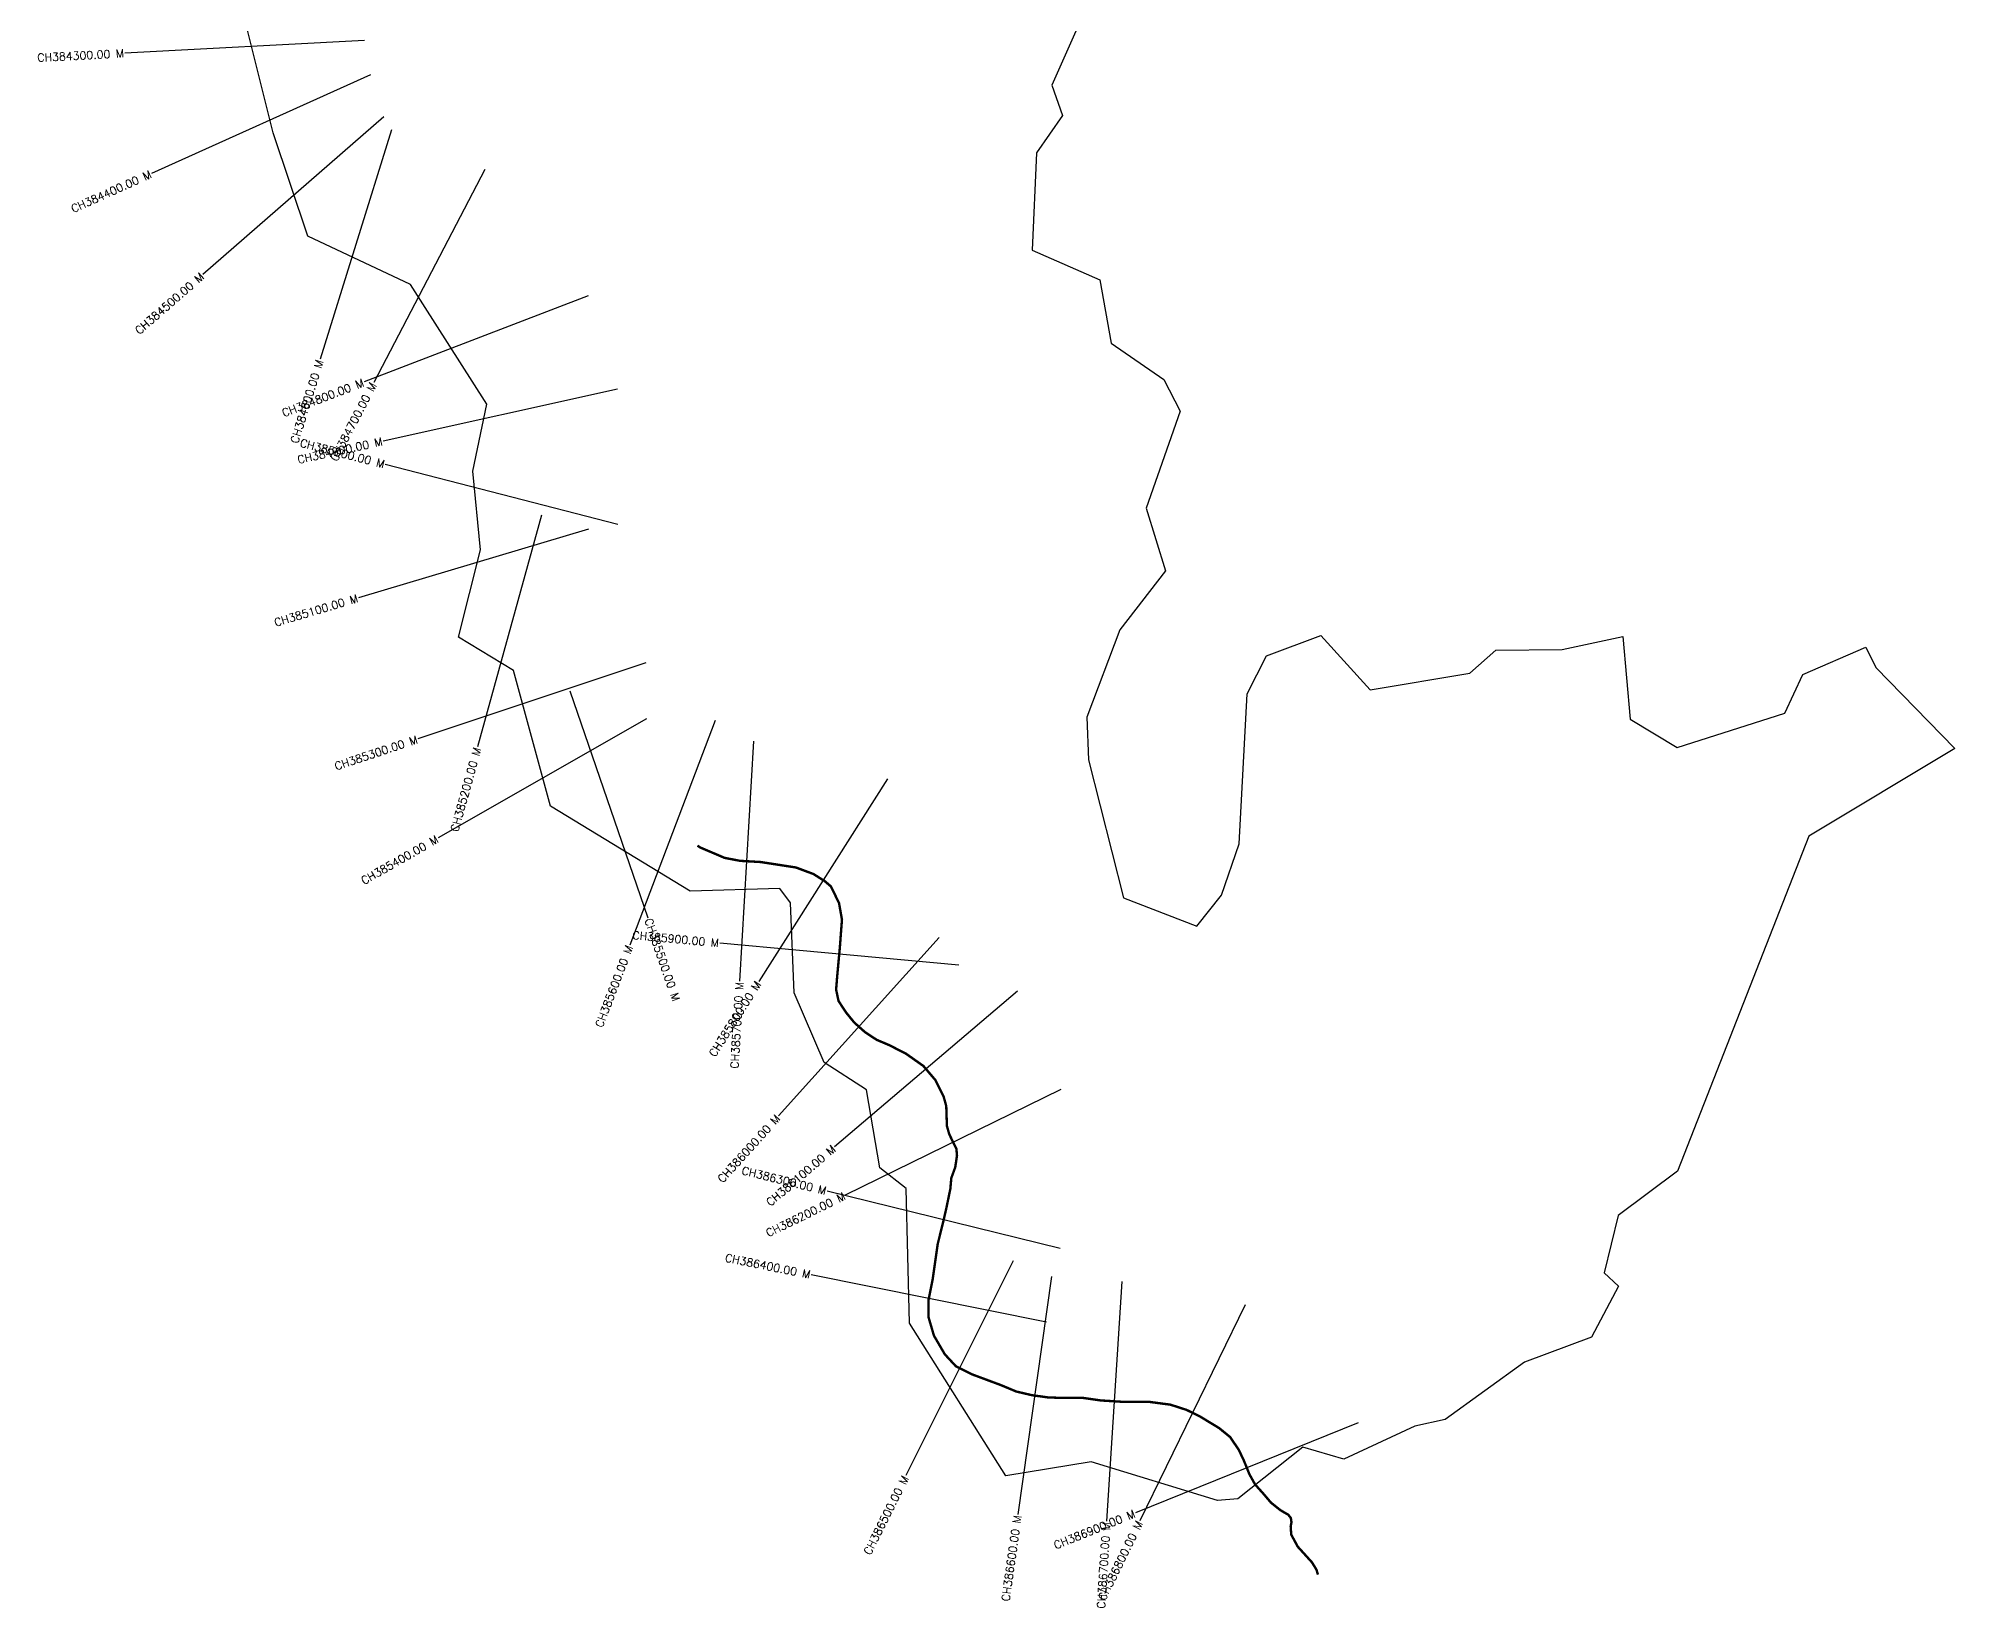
# Model space of a CAD drawing. Header units: metres. Extents: x 299731 to 302559, y 1953146 to 1957161.
# Drawn here: x 300165 to 302559, y 1953146 to 1955106 of the extents above; entities that cross this region are included whole.
import ezdxf
from ezdxf.enums import TextEntityAlignment as Align

# ---------------------------------------------------------------- set-up
doc = ezdxf.new("R2010")
doc.units = ezdxf.units.M
doc.header["$MEASUREMENT"] = 0
for name, color, linetype in [('CS', 134, 'Continuous'), ('CSMark', 6, 'Continuous'), ('NATURALLY PROTECTED', 3, 'Continuous')]:
    doc.layers.add(name, color=color, linetype=linetype)
doc.styles.get("Standard").update_dxf_attribs({"font": 'simplex.shx'})

msp = doc.modelspace()

# ---------------------------------------------------------------- linework, layer by layer
at = {"color": 3, "flags": 128}
msp.add_lwpolyline([(301461.2, 1955114.7), (301431.4, 1955047.1), (301444.9, 1955009.2), (301412.2, 1954962.6), (301406.7, 1954841.2), (301491.2, 1954803.8), (301505.7, 1954724.9), (301571.4, 1954679.4), (301591.7, 1954640), (301549.4, 1954518.7), (301573.3, 1954440.4), (301516.2, 1954366.8), (301475.1, 1954257.9), (301477.2, 1954204.6), (301520.9, 1954032.1), (301612.6, 1953996.7), (301643.3, 1954035.5), (301665.6, 1954099.6), (301675.4, 1954286.8), (301699.7, 1954334.4), (301767.4, 1954359.9), (301829, 1954292.1), (301953.7, 1954312.8), (301986, 1954341.5), (302069.1, 1954342.2), (302145, 1954358.4), (302153.8, 1954255.4), (302212.5, 1954220), (302347.3, 1954263), (302369.7, 1954311.1), (302448.4, 1954345.1), (302460.7, 1954320), (302559.4, 1954218.7), (302377, 1954109), (302213.2, 1953691), (302139, 1953635.3), (302121.5, 1953563.8), (302139.2, 1953547.4), (302105.5, 1953483.7), (302022.1, 1953452.4), (301922.7, 1953380.6), (301885.1, 1953372.5), (301796.2, 1953331.3), (301745, 1953346), (301663.6, 1953281.4), (301638.5, 1953279.4), (301480.5, 1953327.7), (301374.1, 1953310.4), (301253.6, 1953500.8), (301249.4, 1953669.3), (301216.5, 1953695), (301199.7, 1953792.3), (301146.9, 1953826.7), (301109.5, 1953913.5), (301105, 1954025.8), (301091.5, 1954043.8), (300979.6, 1954040.3), (300805.1, 1954146.7), (300758.9, 1954316.2), (300690.3, 1954357.7), (300717.6, 1954466.9), (300708.1, 1954565), (300725.5, 1954648.6), (300630.3, 1954798.2), (300501.8, 1954858.5), (300458.6, 1954987.7), (300387.5, 1955272.8)], dxfattribs=at)
at = {"layer": 'CS'}
for p, q in [((300572.8, 1955103), (300273.2, 1955087.1)), ((300580.2, 1955059.9), (300306.6, 1954936.9)), ((300597, 1955007.6), (300370.7, 1954810.6)), ((300606.3, 1954991.3), (300517.2, 1954704.8)), ((300722.8, 1954941.8), (300584.3, 1954675.7)), ((300852.2, 1954784.2), (300572.2, 1954676.4)), ((300888.7, 1954667.5), (300595.8, 1954602.7)), ((300889, 1954498.6), (300598.5, 1954573.4)), ((300793.8, 1954509.9), (300713.9, 1954220.7)), ((300852.7, 1954492.4), (300565.1, 1954406.9)), ((300924.1, 1954325.7), (300639.5, 1954230.8)), ((300829.1, 1954290.6), (300926.8, 1954007)), ((300925, 1954255.8), (300664.5, 1954106.9)), ((301010.9, 1954253.6), (300904.2, 1953973.2)), ((301058.5, 1954227.7), (301041.1, 1953928.2)), ((301226, 1954180.9), (301065.2, 1953927.6)), ((301315.2, 1953947.9), (301016.5, 1953975.6)), ((301290.8, 1953982.7), (301089.9, 1953759.9)), ((301388.5, 1953915.5), (301160, 1953721.1)), ((301442.8, 1953793), (301173.4, 1953660.9)), ((301441.9, 1953594.1), (301150.6, 1953665.8)), ((301383.3, 1953579), (301249.2, 1953310.6)), ((301424.8, 1953502.2), (301130.7, 1953561.4)), ((301430.8, 1953559.1), (301388.8, 1953262.1)), ((301518.9, 1953553.1), (301499.8, 1953253.7)), ((301673, 1953523.8), (301541.4, 1953254.2)), ((301814.1, 1953376.4), (301535.9, 1953264.1))]:
    msp.add_line(p, q, dxfattribs=at)
at = {"layer": 'NATURALLY PROTECTED', "color": 2, "const_width": 3, "flags": 128}
msp.add_lwpolyline([(300988.6, 1954097.3), (300992.5, 1954094.9), (301022.5, 1954082.1), (301041.8, 1954078.4), (301067.4, 1954076.9), (301111.6, 1954070.1), (301133.6, 1954061.9), (301147.7, 1954053), (301155.3, 1954046.5), (301159.6, 1954037.8), (301165.5, 1954025.7), (301169.2, 1954005), (301166.5, 1953969.6), (301163.2, 1953934), (301161.9, 1953917.6), (301164.9, 1953903.3), (301174.8, 1953888.4), (301184.4, 1953876.6), (301198, 1953864.4), (301212.5, 1953854.9), (301228.7, 1953848), (301249.5, 1953837.3), (301270.9, 1953822.2), (301285.9, 1953804.6), (301296.2, 1953784), (301299.5, 1953772.1), (301300.3, 1953747.3), (301303.3, 1953736.8), (301312.2, 1953718.5), (301312.9, 1953710.1), (301310.7, 1953695.6), (301305.8, 1953682.2), (301304.6, 1953668.7), (301299.8, 1953645.5), (301296.4, 1953630.5), (301288.8, 1953599.7), (301282.6, 1953556.1), (301277.2, 1953529), (301277.3, 1953508.6), (301284.1, 1953485.4), (301297.7, 1953462.1), (301311.7, 1953447), (301331.9, 1953437), (301367.9, 1953423.6), (301387, 1953415.6), (301406.3, 1953411.1), (301426.1, 1953408.3), (301444.8, 1953407.6), (301469.1, 1953407.8), (301492.3, 1953404.5), (301520.7, 1953402.7), (301553.1, 1953402.7), (301579.5, 1953399.2), (301599.7, 1953392.7), (301616.4, 1953384.5), (301640.5, 1953369.9), (301654.1, 1953358.8), (301664.8, 1953343.1), (301671, 1953330.2), (301678.4, 1953312), (301685.4, 1953299.5), (301696.5, 1953287.1), (301705.1, 1953276.9), (301717, 1953267.4), (301726.7, 1953261.8), (301730, 1953257.7), (301730.8, 1953252.4), (301729.8, 1953247.3), (301730.5, 1953236.9), (301738.7, 1953221.8), (301756.3, 1953202.4), (301762, 1953193.2), (301763.9, 1953186.9)], dxfattribs=at)

# ---------------------------------------------------------------- texts
at = {"layer": 'CSMark'}
for s, rotation, p in [('CH384300.00 M', 3.0414, (300272.2, 1955087)), ('CH384400.00 M', 24.2065, (300305.7, 1954936.5)), ('CH384500.00 M', 41.0295, (300369.9, 1954810)), ('CH384600.00 M', 72.7284, (300516.9, 1954703.8)), ('CH384800.00 M', 21.0494, (300571.3, 1954676.1)), ('CH384700.00 M', 62.5023, (300583.9, 1954674.8)), ('CH384900.00 M', 12.4767, (300594.9, 1954602.5)), ('CH385000.00 M', 345.5477, (300597.5, 1954573.7)), ('CH385100.00 M', 16.566, (300564.2, 1954406.6)), ('CH385300.00 M', 18.4469, (300638.6, 1954230.4)), ('CH385200.00 M', 74.5623, (300713.7, 1954219.7)), ('CH385400.00 M', 29.759, (300663.7, 1954106.4)), ('CH385900.00 M', 354.703, (301015.5, 1953975.7)), ('CH385600.00 M', 69.1574, (300903.8, 1953972.3)), ('CH385800.00 M', 57.5879, (301064.6, 1953926.8)), ('CH385700.00 M', 86.6786, (301041.1, 1953927.2)), ('CH386000.00 M', 47.9534, (301089.2, 1953759.2)), ('CH386100.00 M', 40.3977, (301159.2, 1953720.4)), ('CH386300.00 M', 346.1727, (301149.6, 1953666.1)), ('CH386200.00 M', 26.1211, (301172.5, 1953660.5)), ('CH386400.00 M', 348.6152, (301129.7, 1953561.6)), ('CH386500.00 M', 63.4494, (301248.7, 1953309.7)), ('CH386600.00 M', 81.9419, (301388.6, 1953261.1)), ('CH386900.00 M', 21.9815, (301535, 1953263.7)), ('CH386700.00 M', 86.3428, (301499.7, 1953252.7)), ('CH386800.00 M', 63.9742, (301541, 1953253.3))]:
    msp.add_text(s, height=10, rotation=rotation, dxfattribs=at).set_placement(p, align=Align.MIDDLE_RIGHT)
msp.add_text('CH385500.00 M', height=10, rotation=289.0146, dxfattribs=at).set_placement((300927.1, 1954006.1), align=Align.MIDDLE_LEFT)

doc.saveas('drawing.dxf')
